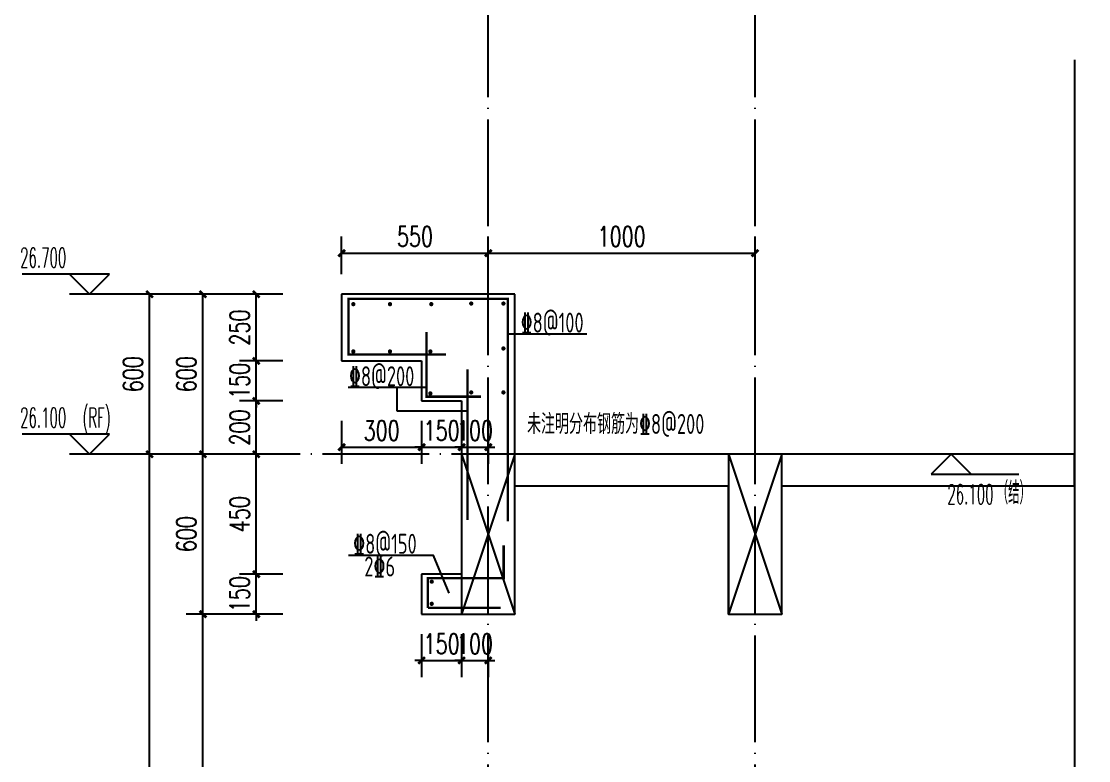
# Model space of a CAD drawing. Extents: x 393367 to 3005760, y 4998 to 826018.
# Drawn here: x 2901644 to 2905646, y 456993 to 459767 of the extents above; entities that cross this region are included whole.
import ezdxf

# ---------------------------------------------------------------- set-up
doc = ezdxf.new("R2010")
doc.units = 0
doc.header["$LTSCALE"] = 1000
doc.linetypes.add('DOTE', pattern=[2.42, 2, -0.2, 0.02, -0.2])
doc.layers.get('0').update_dxf_attribs({"linetype": 'CONTINUOUS'})
doc.layers.get('Defpoints').update_dxf_attribs({"linetype": 'CONTINUOUS'})
for name, color, linetype in [('DIM_ELEV', 3, 'CONTINUOUS'), ('DIM_SYMB', 3, 'CONTINUOUS'), ('DOTE', 8, 'DOTE'), ('PUB_DIM', 3, 'CONTINUOUS'), ('PUB_TEXT', 7, 'CONTINUOUS'), ('S-大样-砼线', 7, 'CONTINUOUS'), ('S-引出线', 40, 'CONTINUOUS'), ('TEXT', 7, 'CONTINUOUS'), ('WALL', 130, 'CONTINUOUS')]:
    doc.layers.add(name, color=color, linetype=linetype)
doc.layers.add('REIN', color=1, linetype='CONTINUOUS', lineweight=18)
doc.styles.add('_TCH_DIM', font='simplex.shx', dxfattribs={"width": 0.65, "bigfont": 'gbcbig.shx'})
doc.styles.add('_TCH_DIM_T3', font='SIMPLEX', dxfattribs={"width": 0.705882, "bigfont": 'GBCBIG'})
doc.styles.add('TSSD_Rein', font='Tssdeng.shx', dxfattribs={"width": 0.7, "bigfont": 'hztxt.shx'})
doc.dimstyles.new('_TCH_ARCH&&25', dxfattribs={"dimtxt": 74.375, "dimasz": 25, "dimexe": 62.5, "dimexo": 75, "dimgap": 25, "dimtad": 1, "dimdec": 0, "dimzin": 0, "dimdsep": 46, "dimtxsty": '_TCH_DIM_T3', "dimblk": 'ARCHTICK', "dimcen": 0.09, "dimclrt": 7, "dimazin": 2, "dimtfac": 1, "dimtdec": 0, "dimtix": 1, "dimtmove": 2, "dimatfit": 3, "dimfxl": 1, "dimtolj": 1, "dimtzin": 0, "dimarcsym": 0})

# ---------------------------------------------------------------- blocks, each defined once
blk = doc.blocks.new('A$C351C53CB')
at = {"layer": 'DIM_ELEV'}
for p, q in [((-150, 6475), (-478, 6475)), ((-225, 6400), (-300, 6475)), ((-225, 6400), (-150, 6475)), ((200, 6400), (-300, 6400)), ((-150, 5875), (-478, 5875)), ((-225, 5800), (-300, 5875)), ((-225, 5800), (-150, 5875)), ((200, 5800), (-300, 5800))]:
    blk.add_line(p, q, dxfattribs=at)
at = {"layer": 'PUB_TEXT', "style": '_TCH_DIM', "width": 0.494118}
for s, p in [('26.700', (-485.5, 6500)), ('26.100', (-485.5, 5900)), ('(RF)', (-251.8, 5900))]:
    blk.add_text(s, height=74.38, dxfattribs=at).set_placement(p)
blk = doc.blocks.new('_ArchTick')
at = {"color": 0, "linetype": 'ByBlock', "const_width": 0.4}
blk.add_lwpolyline([(-0.5, -0.5), (0.5, 0.5)], dxfattribs=at)
blk = doc.blocks.new('*D1691')
at = {"layer": 'Defpoints', "color": 0, "transparency": 16777216}
for p in [(2903394.7, 458896.9), (2902844.7, 458742.7), (2903394.7, 458742.7)]:
    blk.add_point(p, dxfattribs=at)
at = {"layer": 'PUB_DIM', "color": 0, "lineweight": -2, "transparency": 16777216}
for p, q in [((2902844.7, 458817.7), (2902844.7, 458959.4)), ((2903394.7, 458817.7), (2903394.7, 458959.4)), ((2902844.7, 458896.9), (2903394.7, 458896.9))]:
    blk.add_line(p, q, dxfattribs=at)
at = {"layer": 'PUB_DIM', "color": 0, "lineweight": -2, "transparency": 16777216, "xscale": 25, "yscale": 25, "zscale": 25, "rotation": 180}
blk.add_blockref('_ArchTick', (2902844.7, 458896.9), dxfattribs=at)
at = {"layer": 'PUB_DIM', "color": 0, "lineweight": -2, "transparency": 16777216, "xscale": 25, "yscale": 25, "zscale": 25}
blk.add_blockref('_ArchTick', (2903394.7, 458896.9), dxfattribs=at)
at = {"layer": 'PUB_DIM', "color": 7, "transparency": 16777216, "insert": (2903119.7, 458959.1), "char_height": 74.38, "attachment_point": 5, "style": '_TCH_DIM_T3'}
blk.add_mtext('\\A1;550', dxfattribs=at)
blk = doc.blocks.new('*D1692')
at = {"layer": 'Defpoints', "color": 0, "transparency": 16777216}
for p in [(2904394.7, 458896.9), (2903394.7, 458742.7), (2904394.7, 458742.7)]:
    blk.add_point(p, dxfattribs=at)
at = {"layer": 'PUB_DIM', "color": 0, "lineweight": -2, "transparency": 16777216}
for p, q in [((2903394.7, 458817.7), (2903394.7, 458959.4)), ((2904394.7, 458817.7), (2904394.7, 458959.4)), ((2903394.7, 458896.9), (2904394.7, 458896.9))]:
    blk.add_line(p, q, dxfattribs=at)
at = {"layer": 'PUB_DIM', "color": 0, "lineweight": -2, "transparency": 16777216, "xscale": 25, "yscale": 25, "zscale": 25, "rotation": 180}
blk.add_blockref('_ArchTick', (2903394.7, 458896.9), dxfattribs=at)
at = {"layer": 'PUB_DIM', "color": 0, "lineweight": -2, "transparency": 16777216, "xscale": 25, "yscale": 25, "zscale": 25}
blk.add_blockref('_ArchTick', (2904394.7, 458896.9), dxfattribs=at)
at = {"layer": 'PUB_DIM', "color": 7, "transparency": 16777216, "insert": (2903894.7, 458959.1), "char_height": 74.38, "attachment_point": 5, "style": '_TCH_DIM_T3'}
blk.add_mtext('\\A1;1000', dxfattribs=at)
blk = doc.blocks.new('*D806')
at = {"layer": 'Defpoints', "color": 0, "transparency": 16777216}
for p in [(2903144.7, 457542.7), (2903294.7, 457542.7), (2903294.7, 457369)]:
    blk.add_point(p, dxfattribs=at)
at = {"layer": 'PUB_DIM', "color": 0, "lineweight": -2, "transparency": 16777216}
for p, q in [((2903144.7, 457467.7), (2903144.7, 457306.5)), ((2903294.7, 457467.7), (2903294.7, 457306.5)), ((2903144.7, 457369), (2903119.7, 457369)), ((2903144.7, 457369), (2903294.7, 457369)), ((2903294.7, 457369), (2903319.7, 457369))]:
    blk.add_line(p, q, dxfattribs=at)
at = {"layer": 'PUB_DIM', "color": 0, "lineweight": -2, "transparency": 16777216, "xscale": 25, "yscale": 25, "zscale": 25}
blk.add_blockref('_ArchTick', (2903144.7, 457369), dxfattribs=at)
at = {"layer": 'PUB_DIM', "color": 0, "lineweight": -2, "transparency": 16777216, "xscale": 25, "yscale": 25, "zscale": 25, "rotation": 180}
blk.add_blockref('_ArchTick', (2903294.7, 457369), dxfattribs=at)
at = {"layer": 'PUB_DIM', "color": 7, "transparency": 16777216, "insert": (2903219.7, 457431.2), "char_height": 74.38, "attachment_point": 5, "style": '_TCH_DIM_T3'}
blk.add_mtext('\\A1;150', dxfattribs=at)
blk = doc.blocks.new('*D807')
at = {"layer": 'Defpoints', "color": 0, "transparency": 16777216}
for p in [(2903294.7, 457542.7), (2903394.7, 457542.7), (2903394.7, 457369)]:
    blk.add_point(p, dxfattribs=at)
at = {"layer": 'PUB_DIM', "color": 0, "lineweight": -2, "transparency": 16777216}
for p, q in [((2903294.7, 457467.7), (2903294.7, 457306.5)), ((2903394.7, 457467.7), (2903394.7, 457306.5)), ((2903294.7, 457369), (2903269.7, 457369)), ((2903294.7, 457369), (2903394.7, 457369)), ((2903394.7, 457369), (2903419.7, 457369))]:
    blk.add_line(p, q, dxfattribs=at)
at = {"layer": 'PUB_DIM', "color": 0, "lineweight": -2, "transparency": 16777216, "xscale": 25, "yscale": 25, "zscale": 25}
blk.add_blockref('_ArchTick', (2903294.7, 457369), dxfattribs=at)
at = {"layer": 'PUB_DIM', "color": 0, "lineweight": -2, "transparency": 16777216, "xscale": 25, "yscale": 25, "zscale": 25, "rotation": 180}
blk.add_blockref('_ArchTick', (2903394.7, 457369), dxfattribs=at)
at = {"layer": 'PUB_DIM', "color": 7, "transparency": 16777216, "insert": (2903344.7, 457431.2), "char_height": 74.38, "attachment_point": 5, "style": '_TCH_DIM_T3'}
blk.add_mtext('\\A1;100', dxfattribs=at)
blk = doc.blocks.new('*D808')
at = {"layer": 'Defpoints', "color": 0, "transparency": 16777216}
for p in [(2902844.7, 458342.7), (2903144.7, 458342.7), (2903144.7, 458169)]:
    blk.add_point(p, dxfattribs=at)
at = {"layer": 'PUB_DIM', "color": 0, "lineweight": -2, "transparency": 16777216}
for p, q in [((2902844.7, 458267.7), (2902844.7, 458106.5)), ((2903144.7, 458267.7), (2903144.7, 458106.5)), ((2902844.7, 458169), (2903144.7, 458169))]:
    blk.add_line(p, q, dxfattribs=at)
at = {"layer": 'PUB_DIM', "color": 0, "lineweight": -2, "transparency": 16777216, "xscale": 25, "yscale": 25, "zscale": 25, "rotation": 180}
blk.add_blockref('_ArchTick', (2902844.7, 458169), dxfattribs=at)
at = {"layer": 'PUB_DIM', "color": 0, "lineweight": -2, "transparency": 16777216, "xscale": 25, "yscale": 25, "zscale": 25}
blk.add_blockref('_ArchTick', (2903144.7, 458169), dxfattribs=at)
at = {"layer": 'PUB_DIM', "color": 7, "transparency": 16777216, "insert": (2902994.7, 458231.2), "char_height": 74.38, "attachment_point": 5, "style": '_TCH_DIM_T3'}
blk.add_mtext('\\A1;300', dxfattribs=at)
blk = doc.blocks.new('*D809')
at = {"layer": 'Defpoints', "color": 0, "transparency": 16777216}
for p in [(2903144.7, 458342.7), (2903294.7, 458342.7), (2903294.7, 458169)]:
    blk.add_point(p, dxfattribs=at)
at = {"layer": 'PUB_DIM', "color": 0, "lineweight": -2, "transparency": 16777216}
for p, q in [((2903144.7, 458267.7), (2903144.7, 458106.5)), ((2903294.7, 458267.7), (2903294.7, 458106.5)), ((2903144.7, 458169), (2903119.7, 458169)), ((2903144.7, 458169), (2903294.7, 458169)), ((2903294.7, 458169), (2903319.7, 458169))]:
    blk.add_line(p, q, dxfattribs=at)
at = {"layer": 'PUB_DIM', "color": 0, "lineweight": -2, "transparency": 16777216, "xscale": 25, "yscale": 25, "zscale": 25}
blk.add_blockref('_ArchTick', (2903144.7, 458169), dxfattribs=at)
at = {"layer": 'PUB_DIM', "color": 0, "lineweight": -2, "transparency": 16777216, "xscale": 25, "yscale": 25, "zscale": 25, "rotation": 180}
blk.add_blockref('_ArchTick', (2903294.7, 458169), dxfattribs=at)
at = {"layer": 'PUB_DIM', "color": 7, "transparency": 16777216, "insert": (2903219.7, 458231.2), "char_height": 74.38, "attachment_point": 5, "style": '_TCH_DIM_T3'}
blk.add_mtext('\\A1;150', dxfattribs=at)
blk = doc.blocks.new('*D810')
at = {"layer": 'Defpoints', "color": 0, "transparency": 16777216}
for p in [(2903294.7, 458342.7), (2903394.7, 458342.7), (2903394.7, 458169)]:
    blk.add_point(p, dxfattribs=at)
at = {"layer": 'PUB_DIM', "color": 0, "lineweight": -2, "transparency": 16777216}
for p, q in [((2903294.7, 458267.7), (2903294.7, 458106.5)), ((2903394.7, 458267.7), (2903394.7, 458106.5)), ((2903294.7, 458169), (2903269.7, 458169)), ((2903294.7, 458169), (2903394.7, 458169)), ((2903394.7, 458169), (2903419.7, 458169))]:
    blk.add_line(p, q, dxfattribs=at)
at = {"layer": 'PUB_DIM', "color": 0, "lineweight": -2, "transparency": 16777216, "xscale": 25, "yscale": 25, "zscale": 25}
blk.add_blockref('_ArchTick', (2903294.7, 458169), dxfattribs=at)
at = {"layer": 'PUB_DIM', "color": 0, "lineweight": -2, "transparency": 16777216, "xscale": 25, "yscale": 25, "zscale": 25, "rotation": 180}
blk.add_blockref('_ArchTick', (2903394.7, 458169), dxfattribs=at)
at = {"layer": 'PUB_DIM', "color": 7, "transparency": 16777216, "insert": (2903344.7, 458231.2), "char_height": 74.38, "attachment_point": 5, "style": '_TCH_DIM_T3'}
blk.add_mtext('\\A1;100', dxfattribs=at)
blk = doc.blocks.new('*D811')
at = {"layer": 'Defpoints', "color": 0, "transparency": 16777216}
for p in [(2902524.5, 458742.7), (2902699.1, 458742.7), (2902699.1, 458492.7)]:
    blk.add_point(p, dxfattribs=at)
at = {"layer": 'PUB_DIM', "color": 0, "lineweight": -2, "transparency": 16777216}
for p, q in [((2902624.1, 458742.7), (2902462, 458742.7)), ((2902524.5, 458492.7), (2902524.5, 458742.7)), ((2902624.1, 458492.7), (2902462, 458492.7))]:
    blk.add_line(p, q, dxfattribs=at)
at = {"layer": 'PUB_DIM', "color": 0, "lineweight": -2, "transparency": 16777216, "xscale": 25, "yscale": 25, "zscale": 25}
for p, rotation in [((2902524.5, 458742.7), 90), ((2902524.5, 458492.7), 270)]:
    blk.add_blockref('_ArchTick', p, dxfattribs=dict(at, rotation=rotation))
at = {"layer": 'PUB_DIM', "color": 7, "transparency": 16777216, "insert": (2902462.3, 458617.7), "char_height": 74.38, "attachment_point": 5, "rotation": 90, "style": '_TCH_DIM_T3'}
blk.add_mtext('\\A1;250', dxfattribs=at)
blk = doc.blocks.new('*D812')
at = {"layer": 'Defpoints', "color": 0, "transparency": 16777216}
for p in [(2902524.5, 458492.7), (2902699.1, 458492.7), (2902699.1, 458342.7)]:
    blk.add_point(p, dxfattribs=at)
at = {"layer": 'PUB_DIM', "color": 0, "lineweight": -2, "transparency": 16777216}
for p, q in [((2902524.5, 458492.7), (2902524.5, 458517.7)), ((2902624.1, 458492.7), (2902462, 458492.7)), ((2902524.5, 458342.7), (2902524.5, 458492.7)), ((2902624.1, 458342.7), (2902462, 458342.7)), ((2902524.5, 458342.7), (2902524.5, 458317.7))]:
    blk.add_line(p, q, dxfattribs=at)
at = {"layer": 'PUB_DIM', "color": 0, "lineweight": -2, "transparency": 16777216, "xscale": 25, "yscale": 25, "zscale": 25}
for p, rotation in [((2902524.5, 458492.7), 270), ((2902524.5, 458342.7), 90)]:
    blk.add_blockref('_ArchTick', p, dxfattribs=dict(at, rotation=rotation))
at = {"layer": 'PUB_DIM', "color": 7, "transparency": 16777216, "insert": (2902462.3, 458417.7), "char_height": 74.38, "attachment_point": 5, "rotation": 90, "style": '_TCH_DIM_T3'}
blk.add_mtext('\\A1;150', dxfattribs=at)
blk = doc.blocks.new('*D813')
at = {"layer": 'Defpoints', "color": 0, "transparency": 16777216}
for p in [(2902524.5, 458342.7), (2902699.1, 458342.7), (2902699.1, 458142.7)]:
    blk.add_point(p, dxfattribs=at)
at = {"layer": 'PUB_DIM', "color": 0, "lineweight": -2, "transparency": 16777216}
for p, q in [((2902624.1, 458342.7), (2902462, 458342.7)), ((2902524.5, 458142.7), (2902524.5, 458342.7)), ((2902624.1, 458142.7), (2902462, 458142.7))]:
    blk.add_line(p, q, dxfattribs=at)
at = {"layer": 'PUB_DIM', "color": 0, "lineweight": -2, "transparency": 16777216, "xscale": 25, "yscale": 25, "zscale": 25}
for p, rotation in [((2902524.5, 458342.7), 90), ((2902524.5, 458142.7), 270)]:
    blk.add_blockref('_ArchTick', p, dxfattribs=dict(at, rotation=rotation))
at = {"layer": 'PUB_DIM', "color": 7, "transparency": 16777216, "insert": (2902462.3, 458242.7), "char_height": 74.38, "attachment_point": 5, "rotation": 90, "style": '_TCH_DIM_T3'}
blk.add_mtext('\\A1;200', dxfattribs=at)
blk = doc.blocks.new('*D814')
at = {"layer": 'Defpoints', "color": 0, "transparency": 16777216}
for p in [(2902524.5, 458142.7), (2902699.1, 458142.7), (2902699.1, 457692.7)]:
    blk.add_point(p, dxfattribs=at)
at = {"layer": 'PUB_DIM', "color": 0, "lineweight": -2, "transparency": 16777216}
for p, q in [((2902624.1, 458142.7), (2902462, 458142.7)), ((2902524.5, 457692.7), (2902524.5, 458142.7)), ((2902624.1, 457692.7), (2902462, 457692.7))]:
    blk.add_line(p, q, dxfattribs=at)
at = {"layer": 'PUB_DIM', "color": 0, "lineweight": -2, "transparency": 16777216, "xscale": 25, "yscale": 25, "zscale": 25}
for p, rotation in [((2902524.5, 458142.7), 90), ((2902524.5, 457692.7), 270)]:
    blk.add_blockref('_ArchTick', p, dxfattribs=dict(at, rotation=rotation))
at = {"layer": 'PUB_DIM', "color": 7, "transparency": 16777216, "insert": (2902462.3, 457917.7), "char_height": 74.38, "attachment_point": 5, "rotation": 90, "style": '_TCH_DIM_T3'}
blk.add_mtext('\\A1;450', dxfattribs=at)
blk = doc.blocks.new('*D815')
at = {"layer": 'Defpoints', "color": 0, "transparency": 16777216}
for p in [(2902524.5, 457692.7), (2902699.1, 457692.7), (2902699.1, 457542.7)]:
    blk.add_point(p, dxfattribs=at)
at = {"layer": 'PUB_DIM', "color": 0, "lineweight": -2, "transparency": 16777216}
for p, q in [((2902524.5, 457692.7), (2902524.5, 457717.7)), ((2902624.1, 457692.7), (2902462, 457692.7)), ((2902524.5, 457542.7), (2902524.5, 457692.7)), ((2902624.1, 457542.7), (2902462, 457542.7)), ((2902524.5, 457542.7), (2902524.5, 457517.7))]:
    blk.add_line(p, q, dxfattribs=at)
at = {"layer": 'PUB_DIM', "color": 0, "lineweight": -2, "transparency": 16777216, "xscale": 25, "yscale": 25, "zscale": 25}
for p, rotation in [((2902524.5, 457692.7), 270), ((2902524.5, 457542.7), 90)]:
    blk.add_blockref('_ArchTick', p, dxfattribs=dict(at, rotation=rotation))
at = {"layer": 'PUB_DIM', "color": 7, "transparency": 16777216, "insert": (2902462.3, 457617.7), "char_height": 74.38, "attachment_point": 5, "rotation": 90, "style": '_TCH_DIM_T3'}
blk.add_mtext('\\A1;150', dxfattribs=at)
blk = doc.blocks.new('*D830')
at = {"layer": 'Defpoints', "color": 0, "transparency": 16777216}
for p in [(2902324.5, 457542.7), (2902624.5, 457542.7), (2902624.5, 456142.7)]:
    blk.add_point(p, dxfattribs=at)
at = {"layer": 'PUB_DIM', "color": 0, "lineweight": -2, "transparency": 16777216}
for p, q in [((2902549.5, 457542.7), (2902262, 457542.7)), ((2902324.5, 456142.7), (2902324.5, 457542.7)), ((2902549.5, 456142.7), (2902262, 456142.7))]:
    blk.add_line(p, q, dxfattribs=at)
at = {"layer": 'PUB_DIM', "color": 0, "lineweight": -2, "transparency": 16777216, "xscale": 25, "yscale": 25, "zscale": 25}
for p, rotation in [((2902324.5, 457542.7), 90), ((2902324.5, 456142.7), 270)]:
    blk.add_blockref('_ArchTick', p, dxfattribs=dict(at, rotation=rotation))
at = {"layer": 'PUB_DIM', "color": 7, "transparency": 16777216, "insert": (2902262.3, 456842.7), "char_height": 74.38, "attachment_point": 5, "rotation": 90, "style": '_TCH_DIM_T3'}
blk.add_mtext('\\A1;1400', dxfattribs=at)
blk = doc.blocks.new('*D831')
at = {"layer": 'Defpoints', "color": 0, "transparency": 16777216}
for p in [(2902324.5, 458142.7), (2902624.5, 458142.7), (2902624.5, 457542.7)]:
    blk.add_point(p, dxfattribs=at)
at = {"layer": 'PUB_DIM', "color": 0, "lineweight": -2, "transparency": 16777216}
for p, q in [((2902549.5, 458142.7), (2902262, 458142.7)), ((2902324.5, 457542.7), (2902324.5, 458142.7)), ((2902549.5, 457542.7), (2902262, 457542.7))]:
    blk.add_line(p, q, dxfattribs=at)
at = {"layer": 'PUB_DIM', "color": 0, "lineweight": -2, "transparency": 16777216, "xscale": 25, "yscale": 25, "zscale": 25}
for p, rotation in [((2902324.5, 458142.7), 90), ((2902324.5, 457542.7), 270)]:
    blk.add_blockref('_ArchTick', p, dxfattribs=dict(at, rotation=rotation))
at = {"layer": 'PUB_DIM', "color": 7, "transparency": 16777216, "insert": (2902262.3, 457842.7), "char_height": 74.38, "attachment_point": 5, "rotation": 90, "style": '_TCH_DIM_T3'}
blk.add_mtext('\\A1;600', dxfattribs=at)
blk = doc.blocks.new('*D832')
at = {"layer": 'Defpoints', "color": 0, "transparency": 16777216}
for p in [(2902324.5, 458742.7), (2902624.5, 458742.7), (2902624.5, 458142.7)]:
    blk.add_point(p, dxfattribs=at)
at = {"layer": 'PUB_DIM', "color": 0, "lineweight": -2, "transparency": 16777216}
for p, q in [((2902549.5, 458742.7), (2902262, 458742.7)), ((2902324.5, 458142.7), (2902324.5, 458742.7)), ((2902549.5, 458142.7), (2902262, 458142.7))]:
    blk.add_line(p, q, dxfattribs=at)
at = {"layer": 'PUB_DIM', "color": 0, "lineweight": -2, "transparency": 16777216, "xscale": 25, "yscale": 25, "zscale": 25}
for p, rotation in [((2902324.5, 458742.7), 90), ((2902324.5, 458142.7), 270)]:
    blk.add_blockref('_ArchTick', p, dxfattribs=dict(at, rotation=rotation))
at = {"layer": 'PUB_DIM', "color": 7, "transparency": 16777216, "insert": (2902262.3, 458442.7), "char_height": 74.38, "attachment_point": 5, "rotation": 90, "style": '_TCH_DIM_T3'}
blk.add_mtext('\\A1;600', dxfattribs=at)
blk = doc.blocks.new('*D838')
at = {"layer": 'Defpoints', "color": 0, "transparency": 16777216}
for p in [(2902124.5, 458142.7), (2902624.5, 458142.7), (2902624.5, 455242.7)]:
    blk.add_point(p, dxfattribs=at)
at = {"layer": 'PUB_DIM', "color": 0, "lineweight": -2, "transparency": 16777216}
for p, q in [((2902549.5, 458142.7), (2902062, 458142.7)), ((2902124.5, 455242.7), (2902124.5, 458142.7)), ((2902549.5, 455242.7), (2902062, 455242.7))]:
    blk.add_line(p, q, dxfattribs=at)
at = {"layer": 'PUB_DIM', "color": 0, "lineweight": -2, "transparency": 16777216, "xscale": 25, "yscale": 25, "zscale": 25}
for p, rotation in [((2902124.5, 458142.7), 90), ((2902124.5, 455242.7), 270)]:
    blk.add_blockref('_ArchTick', p, dxfattribs=dict(at, rotation=rotation))
at = {"layer": 'PUB_DIM', "color": 7, "transparency": 16777216, "insert": (2902062.3, 456692.7), "char_height": 74.38, "attachment_point": 5, "rotation": 90, "style": '_TCH_DIM_T3'}
blk.add_mtext('\\A1;2900', dxfattribs=at)
blk = doc.blocks.new('*D839')
at = {"layer": 'Defpoints', "color": 0, "transparency": 16777216}
for p in [(2902124.5, 458742.7), (2902624.5, 458742.7), (2902624.5, 458142.7)]:
    blk.add_point(p, dxfattribs=at)
at = {"layer": 'PUB_DIM', "color": 0, "lineweight": -2, "transparency": 16777216}
for p, q in [((2902549.5, 458742.7), (2902062, 458742.7)), ((2902124.5, 458142.7), (2902124.5, 458742.7)), ((2902549.5, 458142.7), (2902062, 458142.7))]:
    blk.add_line(p, q, dxfattribs=at)
at = {"layer": 'PUB_DIM', "color": 0, "lineweight": -2, "transparency": 16777216, "xscale": 25, "yscale": 25, "zscale": 25}
for p, rotation in [((2902124.5, 458742.7), 90), ((2902124.5, 458142.7), 270)]:
    blk.add_blockref('_ArchTick', p, dxfattribs=dict(at, rotation=rotation))
at = {"layer": 'PUB_DIM', "color": 7, "transparency": 16777216, "insert": (2902062.3, 458442.7), "char_height": 74.38, "attachment_point": 5, "rotation": 90, "style": '_TCH_DIM_T3'}
blk.add_mtext('\\A1;600', dxfattribs=at)
blk = doc.blocks.new('A$C724E2FC0')
at = {"layer": 'REIN', "const_width": 9}
for points in [[(370, 974.1), (4.5, 974.1), (4.5, 1182.5), (602.2, 1182.5), (602.2, 347.5)], [(451.1, 353.1), (451.1, 917.8)], [(302.5, 23.5), (302.5, 135.2), (586.4, 135.2), (586.4, 258.2)]]:
    blk.add_lwpolyline(points, dxfattribs=at)
at = {"layer": 'REIN', "const_width": 8}
for points in [[(18.8, 1162.9, 1), (26.8, 1162.9, 1)], [(156.2, 1162.9, 1), (164.2, 1162.9, 1)], [(311.1, 1162.9, 1), (319.1, 1162.9, 1)], [(460.9, 1165.1, 1), (468.9, 1165.1, 1)], [(581.6, 1165.1, 1), (589.6, 1165.1, 1)], [(581.6, 996.6, 1), (589.6, 996.6, 1)], [(18.8, 985.4, 1), (26.8, 985.4, 1)], [(156.2, 985.4, 1), (164.2, 985.4, 1)], [(307.7, 985.4, 1), (315.7, 985.4, 1)], [(307.7, 827.9, 1), (315.7, 827.9, 1)], [(460.9, 831.7, 1), (468.9, 831.7, 1)], [(581.6, 831.7, 1), (589.6, 831.7, 1)], [(312.7, 121.6, 1), (320.7, 121.6, 1)], [(312.7, 38.7, 1), (320.7, 38.7, 1)]]:
    blk.add_lwpolyline(points, format="xyb", close=True, dxfattribs=at)
at = {"layer": 'REIN'}
for points in [[(297.1, 1058.5, 9, 9, 0), (297.1, 815.8, 9, 9, 0), (501.6, 815.8, 9, 9, 0)], [(302.5, 23.5, 9, 9, 0), (575, 23.5, 9, 9, 0)]]:
    blk.add_lwpolyline(points, format="xyseb", dxfattribs=at)
at = {"layer": 'S-大样-砼线'}
for p, q in [((429, 600), (629, 0)), ((629, 600), (429, 0))]:
    blk.add_line(p, q, dxfattribs=at)
blk.add_lwpolyline([(629, 600), (429, 600), (429, 0), (629, 0)], close=True, dxfattribs=at)
at = {"layer": 'S-引出线'}
for p, q in [((598.2, 1052), (898.4, 1052)), ((3.2, 850.8), (297.1, 850.8)), ((186.9, 761.6), (186.9, 850.8)), ((451.1, 761.6), (186.9, 761.6))]:
    blk.add_line(p, q, dxfattribs=at)
blk.add_lwpolyline([(381.7, 78), (323.7, 219.5), (5.3, 219.5)], dxfattribs=at)
at = {"layer": 'TEXT', "style": 'TSSD_Rein', "width": 0.7}
for s, p in [('%%1328@100', (650.3, 1056.1)), ('%%1328@200', (6.4, 854.9)), ('未注明分布钢筋为%%1328@200', (674, 675.8)), ('%%1328@150', (22.3, 226.3)), ('2%%1326', (64.1, 141.1))]:
    blk.add_text(s, height=75, rotation=0, dxfattribs=at).set_placement(p)

msp = doc.modelspace()

# ---------------------------------------------------------------- linework, layer by layer
at = {"layer": 'DIM_ELEV', "color": 3}
for p, q in [((2905130.38797, 458142.70355), (2905055.38797, 458067.70355)), ((2905130.38797, 458142.70355), (2905205.38797, 458067.70355)), ((2905055.38797, 458067.70355), (2905383.38797, 458067.70355))]:
    msp.add_line(p, q, dxfattribs=at)
at = {"layer": 'DIM_SYMB'}
msp.add_lwpolyline([(2905593.18295, 459622.70355), (2905593.18295, 450960.82741), (2905645.68295, 450941.71897), (2905540.68295, 450923.20464), (2905593.18295, 450904.57741), (2905593.18295, 442242.70126)], dxfattribs=at)
at = {"layer": 'DOTE', "linetype": 'DOTE', "ltscale": 0.2}
for p, q in [((2903394.65803, 442542.70126), (2903394.65803, 460222.70355)), ((2904394.65803, 442542.70126), (2904394.65803, 460222.70355)), ((2905593.18295, 458142.70355), (2902624.46388, 458142.70355))]:
    msp.add_line(p, q, dxfattribs=at)
at = {"layer": 'S-大样-砼线'}
for p, q in [((2904294.65806, 458142.70355), (2904494.65806, 457542.70369)), ((2904494.66101, 458142.70355), (2904294.66101, 457542.70369))]:
    msp.add_line(p, q, dxfattribs=at)
msp.add_lwpolyline([(2904494.65807, 458142.70355), (2904294.65806, 458142.70355), (2904294.65806, 457542.70369), (2904494.65807, 457542.70369)], close=True, dxfattribs=at)
at = {"layer": 'WALL'}
for p, q in [((2902844.65821, 458742.70789), (2902844.65786, 458492.70578)), ((2903494.65803, 458742.68988), (2902844.65821, 458742.70789)), ((2903494.65803, 458142.70355), (2903494.65803, 458742.68988)), ((2902844.65786, 458492.70578), (2903144.6578, 458492.70343)), ((2903144.6578, 458492.70343), (2903144.65827, 458342.70355)), ((2903144.65827, 458342.70355), (2903294.65803, 458342.70355)), ((2903294.65803, 458342.70355), (2903294.65803, 457692.70355)), ((2904394.65803, 458142.70355), (2903494.65803, 458142.70355)), ((2905593.18295, 458142.70355), (2904394.65803, 458142.70355)), ((2905593.18295, 458022.70355), (2905593.18295, 458142.70355)), ((2903494.65803, 457542.70355), (2903494.65803, 458022.70355)), ((2904294.65803, 458022.70355), (2903494.65803, 458022.70355)), ((2904294.65803, 457542.70369), (2904294.65803, 458022.70355)), ((2905593.18295, 458022.70355), (2904494.65803, 458022.70355)), ((2904494.65803, 457542.70369), (2904494.65803, 458022.70355)), ((2903294.65803, 457692.70355), (2903144.65803, 457692.70355)), ((2903144.65803, 457692.70355), (2903144.65803, 457542.70355)), ((2903144.65803, 457542.70355), (2903494.65803, 457542.70355)), ((2904294.65803, 457542.70369), (2904494.65803, 457542.70369))]:
    msp.add_line(p, q, dxfattribs=at)

# ---------------------------------------------------------------- block references
msp.add_blockref('A$C351C53CB', (2902124.46388, 452342.70355))
at = {"layer": 'TEXT'}
msp.add_blockref('A$C724E2FC0', (2902865.68923, 457542.71119), dxfattribs=at)

# ---------------------------------------------------------------- texts
at = {"layer": 'DIM_ELEV', "color": 7, "style": '_TCH_DIM'}
for s, height, width, p in [('26.100', 74.375, 0.494118, (2905115.83413, 457955.17855)), ('（结）', 84.397163, 0.7, (2905301.33413, 457955.17855))]:
    msp.add_text(s, height=height, dxfattribs=dict(at, width=width)).set_placement(p)

# ---------------------------------------------------------------- dimensions: what is measured, and where the dimension line sits
at = {"layer": 'PUB_DIM'}
for p1, p2, distance, picture, middle in [((2902844.65816, 458742.70355), (2903394.65804, 458742.70355), 154.16052, '*D1691', (2903119.6581, 458959.05157)), ((2903394.65804, 458742.70355), (2904394.65803, 458742.70355), 154.16052, '*D1692', (2903894.65804, 458959.05157)), ((2902624.46388, 458142.70355), (2902624.46388, 458742.70355), 500, '*D839', (2902062.27638, 458442.70355)), ((2902624.46388, 458142.70355), (2902624.46388, 458742.70355), 300, '*D832', (2902262.27638, 458442.70355)), ((2902699.07464, 458492.705), (2902699.07464, 458742.70355), 174.61077, '*D811', (2902462.27638, 458617.70428)), ((2902699.07464, 458342.70418), (2902699.07464, 458492.705), 174.61077, '*D812', (2902462.27638, 458417.70459)), ((2902699.07464, 458142.70355), (2902699.07464, 458342.70418), 174.61077, '*D813', (2902462.27638, 458242.70387)), ((2902844.65803, 458342.70355), (2903144.65852, 458342.70355), -173.71069, '*D808', (2902994.65827, 458231.18036)), ((2903144.65852, 458342.70355), (2903294.65804, 458342.70355), -173.71069, '*D809', (2903219.65828, 458231.18036)), ((2903294.65804, 458342.70355), (2903394.65804, 458342.70355), -173.71069, '*D810', (2903344.65804, 458231.18036)), ((2902624.46388, 455242.70355), (2902624.46388, 458142.70355), 500, '*D838', (2902062.27638, 456692.70355)), ((2902624.46388, 457542.69542), (2902624.46388, 458142.70355), 300, '*D831', (2902262.27638, 457842.69949)), ((2902699.07464, 457692.70355), (2902699.07464, 458142.70355), 174.61077, '*D814', (2902462.27638, 457917.70355)), ((2902699.07464, 457542.70355), (2902699.07464, 457692.70355), 174.61077, '*D815', (2902462.27638, 457617.70355)), ((2902624.46388, 456142.70369), (2902624.46388, 457542.69542), 300, '*D830', (2902262.27638, 456842.69955)), ((2903144.65803, 457542.70355), (2903294.65803, 457542.70355), -173.71069, '*D806', (2903219.65803, 457431.18036)), ((2903294.65803, 457542.70355), (2903394.65803, 457542.70355), -173.71069, '*D807', (2903344.65803, 457431.18036))]:
    dim = msp.add_aligned_dim(p1=p1, p2=p2, distance=distance, dimstyle='_TCH_ARCH&&25', dxfattribs=at)
    dim.commit()
    dim.dimension.update_dxf_attribs({"geometry": picture, "text_midpoint": middle})

doc.saveas('drawing.dxf')
